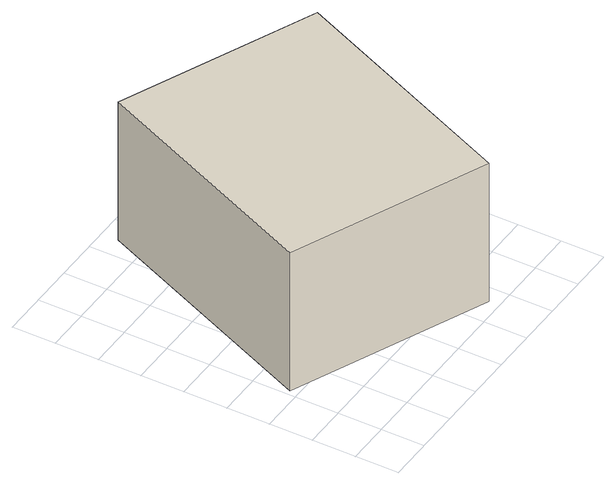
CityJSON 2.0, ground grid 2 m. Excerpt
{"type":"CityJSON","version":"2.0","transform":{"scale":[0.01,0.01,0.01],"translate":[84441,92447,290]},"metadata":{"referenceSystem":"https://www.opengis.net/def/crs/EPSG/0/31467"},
"CityObjects":{
"building1":{"type":"Building","geometry":[{"type":"Solid","lod":"1","boundaries":[[[[0,1,2,3]],[[2,4,5,3]],[[1,6,4,2]],[[0,7,6,1]],[[3,5,7,0]],[[4,6,7,5]]]]}]}
},
"vertices":[
[25,441,805],[924,51,805],[1394,1134,805],[495,1524,805],[1394,1134,95],[495,1524,95],[924,51,95],[25,441,95]
]}
